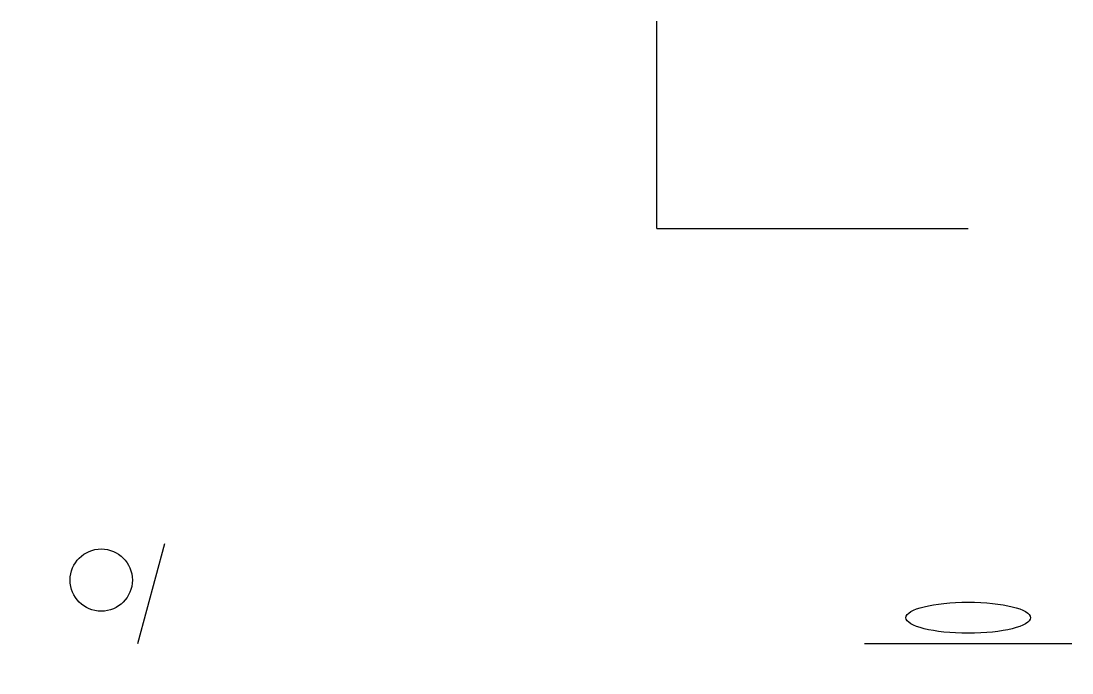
# Model space of a CAD drawing. Extents: x -51 to 50, y -23 to 40.
import ezdxf

# ---------------------------------------------------------------- set-up
doc = ezdxf.new("R2010")
doc.units = 0
doc.layers.add('0-0', color=1, linetype='CONTINUOUS')

# ---------------------------------------------------------------- blocks, each defined once
blk = doc.blocks.new('驛ｨ蜩＼@@SfigorgFlag@@4')
at = {"layer": '0-0', "color": 4, "linetype": 'CONTINUOUS'}
blk.add_line((0, 0), (10, 0), dxfattribs=at)
blk.add_circle((5, 5), 3, dxfattribs=at)
blk = doc.blocks.new('蜈･繧悟ｭ拭@SfigorgFlag@@4')
at = {"layer": '0-0', "color": 4, "linetype": 'CONTINUOUS', "rotation": 30}
blk.add_blockref('驛ｨ蜩＼@@SfigorgFlag@@4', (0, 0), dxfattribs=at)

msp = doc.modelspace()

# ---------------------------------------------------------------- linework, layer by layer
at = {"layer": '0-0', "color": 4, "linetype": 'CONTINUOUS'}
for q in [(10, 40), (40, 20)]:
    msp.add_line((10, 20), q, dxfattribs=at)

# ---------------------------------------------------------------- block references
at = {"layer": '0-0', "color": 4, "linetype": 'CONTINUOUS', "rotation": 45}
msp.add_blockref('蜈･繧悟ｭ拭@SfigorgFlag@@4', (-40, -20), dxfattribs=at)
at = {"layer": '0-0', "color": 4, "linetype": 'CONTINUOUS', "xscale": 2, "yscale": 0.5}
msp.add_blockref('驛ｨ蜩＼@@SfigorgFlag@@4', (30, -20), dxfattribs=at)

doc.saveas('drawing.dxf')
